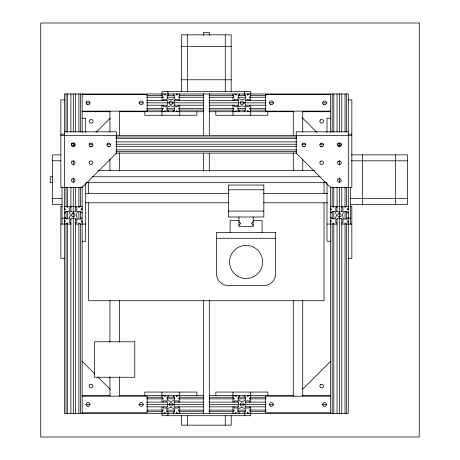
<?xml version="1.0" encoding="UTF-8"?>
<svg xmlns="http://www.w3.org/2000/svg" width="460" height="460" viewBox="0 0 460 460"><rect width="100%" height="100%" fill="white"/><g stroke="black" fill="none" stroke-linecap="round" stroke-linejoin="round"><path stroke-width="0.69" d="M72.019 142.991L71.495 144.244L72.019 145.498L73.272 146.015L74.526 145.498L75.043 144.244L74.526 142.991M240.057 102.844L240.574 101.591L241.828 101.068L243.081 101.591L243.605 102.844L243.081 104.098L241.828 104.615L240.574 104.098L240.057 102.844L265.932 102.844M338.157 142.991L337.64 144.244L338.157 145.498L339.417 146.015L340.67 145.498L341.188 144.244L340.67 142.991M240.057 404.472L240.574 403.219L241.828 402.695L243.081 403.219L243.605 404.472L243.081 405.726L241.828 406.243L240.574 405.726L240.057 404.472L265.932 404.472M64.4 222.462L65.584 220.834L64.4 220.834M82.145 207.972L80.96 209.593L82.145 209.593M163.168 108.462L161.983 110.09L161.983 115.264M249.515 97.227L250.7 95.599L250.7 91.603L161.983 91.603L161.983 95.599L163.168 97.227M163.168 410.09L161.983 411.717L161.983 415.708L250.7 415.708L250.7 411.717L249.515 410.09M330.544 222.462L331.723 220.834L330.544 220.834M348.283 207.972L347.104 209.593L348.283 209.593M234.14 410.09L232.955 411.717L232.955 413.344M249.515 398.854L250.7 397.227L250.7 392.052M95.996 132.399L110.118 118.272M238.987 225.268L240.764 223.497L238.987 221.72M253.184 221.72L251.407 223.497L253.184 225.268M302.295 389.545L330.544 361.296M163.53 111.717L165.071 110.532L165.071 111.717M234.502 111.717L236.043 110.532L236.043 111.717M163.53 413.344L165.071 412.16L165.071 413.344M234.502 413.344L236.043 412.16L236.043 413.344M178.1 93.972L176.473 95.157L176.473 93.972M249.073 93.972L247.445 95.157L247.445 93.972M178.1 395.6L176.473 396.784L176.473 395.6M249.073 395.6L247.445 396.784L247.445 395.6M181.505 46.655L231.184 46.655M181.505 79.775L231.184 79.775M161.834 93.972L64.4 93.972L64.4 413.344L161.834 413.344M161.983 93.972L348.283 93.972L348.283 413.344L161.983 413.344M82.145 94.564L147.2 94.564L147.2 111.124L82.145 111.124M330.544 94.564L265.483 94.564L265.483 111.124L330.544 111.124M146.757 95.599L162.552 95.599M166.859 95.599L174.754 95.599M179.061 95.599L203.469 95.599M209.214 95.599L233.623 95.599M237.929 95.599L245.111 95.599M250.136 95.599L265.932 95.599M146.757 97.227L163.265 97.227M166.859 97.227L174.754 97.227M203.469 97.227L178.543 97.227L179.728 95.599L179.728 93.972M209.214 97.227L234.14 97.227L232.955 95.599L232.955 93.972M237.929 97.227L245.111 97.227M249.418 97.227L265.932 97.227M64.4 99.883L60.852 99.883L60.852 187.415L82.145 187.415L116.443 153.117L116.443 131.824L64.4 131.824M348.283 99.883L351.837 99.883L351.837 187.415L330.544 187.415L296.24 153.117L296.24 131.824L348.283 131.824M146.757 100.475L166.859 100.475M174.754 100.475L203.469 100.475M209.214 100.475L238.648 100.475M245.111 100.475L265.932 100.475M85.732 102.844L90.039 102.844M138.857 102.844L143.163 102.844A1.892 1.892 0 0 1 140.34 104.483A1.892 1.892 0 0 1 140.34 101.206A1.892 1.892 0 0 1 143.181 102.844M146.757 102.844L203.469 102.844M209.214 102.844L238.648 102.844M269.52 102.844L273.827 102.844M322.644 102.844L326.951 102.844M146.757 105.208L166.859 105.208M174.035 105.208L203.469 105.208M209.214 105.208L238.648 105.208M245.111 105.208L265.932 105.208M146.757 108.462L163.265 108.462M166.859 108.462L174.754 108.462M203.469 108.462L178.543 108.462L179.728 110.09L179.728 115.264M209.214 108.462L234.14 108.462L232.955 110.09L232.955 115.264M237.929 108.462L245.111 108.462M249.418 108.462L265.932 108.462M146.757 110.09L162.552 110.09M166.859 110.09L174.754 110.09M179.061 110.09L203.469 110.09M209.214 110.09L233.623 110.09M237.929 110.09L245.111 110.09M250.136 110.09L265.932 110.09M82.145 111.717L110.141 111.717M119.473 111.717L203.469 111.717M209.214 111.717L293.928 111.717M302.542 111.717L330.544 111.717M82.145 118.22L85.692 118.22L85.692 132.514M330.544 118.22L326.997 118.22L326.997 132.514M60.852 134.188L64.4 134.188M348.283 134.188L351.837 134.188M60.852 135.372L351.837 135.372M115.885 136.999L296.803 136.999M115.885 138.627L296.803 138.627M115.885 141.875L296.803 141.875M89.32 144.244L92.914 144.244M107.272 144.244L110.86 144.244M115.885 144.244L296.803 144.244M301.823 144.244L306.136 144.244M319.775 144.244L323.363 144.244M90.039 146.608L92.195 146.608M107.991 146.608L109.422 146.608M115.885 146.608L296.803 146.608M303.261 146.608L304.698 146.608M320.493 146.608L322.644 146.608M115.885 149.862L296.803 149.862M115.885 151.489L296.803 151.489M115.885 153.117L296.803 153.117M60.68 154.888L52.572 154.888L52.572 204.568L62.037 204.568M351.348 154.888L407.428 154.888L407.428 204.568L350.652 204.568M52.572 160.804L60.68 160.804M351.348 160.804L407.428 160.804M97.98 170.62L314.709 170.62M52.359 176.772L50.203 176.772L50.203 182.683L52.359 182.683M92.575 176.772L320.2 176.772M86.112 182.683L326.663 182.683M228.344 189.784L263.827 189.784M85.244 193.332L228.263 193.332M263.476 193.332L327.445 193.332M52.572 198.657L62.037 198.657M350.652 198.657L407.428 198.657M85.244 202.797L228.263 202.797M263.476 202.797L327.445 202.797M62.272 206.344L60.852 206.344L60.852 258.388L64.4 258.388M64.4 206.344L82.145 206.344M330.544 206.344L348.283 206.344M350.416 206.344L351.837 206.344L351.837 258.388L348.283 258.388M70.903 207.523L69.724 207.523L69.724 211.077L73.272 212.255L76.82 211.077L76.82 207.523L75.635 207.523M337.048 207.523L335.863 207.523L335.863 211.077L339.417 212.255L342.964 211.077L342.964 207.523L341.78 207.523M64.4 209.593L65.584 209.593L64.4 207.972M330.544 209.593L331.723 209.593L330.544 207.972M228.344 211.077L263.827 211.077M64.4 212.848L65.584 212.848L65.584 211.663L69.132 211.663L70.317 215.217L69.132 218.764L65.584 218.764L65.584 217.58L64.4 217.58M82.145 212.848L80.96 212.848L80.96 211.663L77.412 211.663L76.228 215.217L77.412 219.092L80.96 219.092L80.96 217.908L82.145 217.908M330.544 212.848L331.723 212.848L331.723 211.663L335.277 211.663L336.455 215.217L335.277 218.764L331.723 218.764L331.723 217.58L330.544 217.58M348.283 212.848L347.104 212.848L347.104 211.663L343.557 211.663L342.372 215.217L343.557 219.092L347.104 219.092L347.104 217.908L348.283 217.908M62.037 218.172L64.4 218.172M348.283 218.172L350.652 218.172M238.987 220.535L230.121 220.535L230.121 232.363M253.184 220.535L262.056 220.535L262.056 232.363M82.145 220.995L80.96 220.995L82.145 222.542M348.283 220.995L347.104 220.995L348.283 222.542M70.903 222.904L69.724 222.904L69.724 219.357L73.272 218.172L76.82 219.357L76.82 222.904L75.635 222.904M337.048 222.904L335.863 222.904L335.863 219.357L339.417 218.172L342.964 219.357L342.964 222.904L341.78 222.904M60.852 224.083L66.027 224.083L67.654 222.904L67.654 413.344M67.654 224.083L70.903 224.083M75.635 224.083L78.89 224.083M85.692 224.083L80.517 224.083L78.89 222.904L78.89 413.344M326.997 224.083L332.172 224.083L333.793 222.904L333.793 413.344M333.793 224.083L337.048 224.083M341.78 224.083L345.034 224.083M351.837 224.083L346.662 224.083L345.034 222.904L345.034 413.344M216.516 238.28L275.661 238.28M82.145 241.236L85.692 241.236L85.692 183.448M330.544 241.236L326.997 241.236L326.997 183.448M82.145 395.6L110.141 395.6M119.473 395.6L203.469 395.6M209.214 395.6L293.928 395.6M302.542 395.6L330.544 395.6M82.145 396.192L147.2 396.192L147.2 412.752L82.145 412.752M330.544 396.192L265.483 396.192L265.483 412.752L330.544 412.752M146.757 397.227L162.552 397.227M166.859 397.227L174.754 397.227M179.061 397.227L203.469 397.227M209.214 397.227L233.623 397.227M237.929 397.227L245.111 397.227M250.136 397.227L265.932 397.227M146.757 398.854L163.265 398.854M166.859 398.854L174.754 398.854M203.469 398.854L178.543 398.854L179.728 397.227L179.728 392.052M209.214 398.854L234.341 398.854M237.929 398.854L245.111 398.854M249.418 398.854L265.932 398.854M146.757 402.103L166.859 402.103M174.035 402.103L203.469 402.103M209.214 402.103L238.648 402.103M245.111 402.103L265.932 402.103M85.732 404.472L90.039 404.472M138.857 404.472L143.163 404.472A1.892 1.892 0 0 1 140.34 406.111A1.892 1.892 0 0 1 140.34 402.834A1.892 1.892 0 0 1 143.181 404.472M146.757 404.472L203.469 404.472M209.214 404.472L238.648 404.472M269.52 404.472L273.827 404.472M322.644 404.472L326.951 404.472M146.757 406.835L167.578 406.835M174.035 406.835L203.469 406.835M209.214 406.835L238.648 406.835M245.111 406.835L265.932 406.835M146.757 410.09L163.265 410.09M166.859 410.09L174.754 410.09M178.342 410.09L203.469 410.09M209.214 410.09L234.341 410.09M237.929 410.09L245.111 410.09M249.418 410.09L265.932 410.09M146.757 411.717L162.552 411.717M166.859 411.717L174.754 411.717M179.061 411.717L203.469 411.717M209.214 411.717L233.623 411.717M237.929 411.717L245.111 411.717M250.136 411.717L265.932 411.717M234.583 93.972L236.21 95.157L236.21 93.972M249.073 111.717L247.445 110.532L247.445 111.717M163.611 93.972L165.238 95.157L165.238 93.972M178.1 111.717L176.473 110.532L176.473 111.717M234.583 395.6L236.21 396.784L236.21 395.6M249.073 413.344L247.445 412.16L247.445 413.344M163.611 395.6L165.238 396.784L165.238 395.6M178.1 413.344L176.473 412.16L176.473 413.344M302.295 117.766L316.923 132.399M82.145 361.296L94.754 373.911M97.779 376.935L110.394 389.545M249.515 108.462L250.7 110.09L250.7 115.264M234.14 398.854L232.955 397.227L232.955 392.052M178.543 410.09L179.728 411.717L179.728 413.344M163.168 398.854L161.983 397.227L161.983 392.052M395.6 154.888L395.6 204.568M362.48 154.888L362.48 204.568M350.652 187.226L350.652 224.083M346.662 93.972L346.662 132.008M346.662 187.18L346.662 206.344L345.034 207.523L345.034 187.18M346.662 211.675L346.662 218.851M346.662 223.87L346.662 413.344M345.034 93.972L345.034 132.008M345.034 211.675L345.034 218.851M341.78 93.972L341.78 132.008M341.78 187.18L341.78 211.675M341.78 218.851L341.78 413.344M339.417 93.972L339.417 132.008M339.417 142.773L339.417 146.36M339.417 160.919L339.417 165.18M339.417 177.957L339.417 182.212M339.417 187.18L339.417 206.344M339.417 206.649L339.417 413.344M337.048 93.972L337.048 132.008M337.048 187.18L337.048 211.675M337.048 218.851L337.048 413.344M333.793 93.972L333.793 132.008M333.793 187.18L333.793 207.523L332.172 206.344L332.172 187.18M333.793 211.675L333.793 218.851M332.172 93.972L332.172 132.008M332.172 211.675L332.172 218.851M332.172 223.87L332.172 413.344M330.544 93.972L330.544 132.514M330.544 187.013L330.544 413.344M324.035 182.056L324.035 193.499M324.035 202.791L324.035 300.736L88.648 300.736L88.648 202.791M302.743 111.193L302.743 132.008M302.743 159.281L302.743 170.763M302.743 300.667L302.743 396.117M293.284 111.193L293.284 135.596M293.284 152.823L293.284 170.763M293.284 300.667L293.284 396.117M267.852 111.717L267.852 115.264L215.803 115.264L215.803 111.717M267.852 395.6L267.852 392.052L215.803 392.052L215.803 395.6M253.184 216.988L253.184 226.452L238.987 226.452L238.987 216.988M250.7 97.227L250.7 100.475M250.7 105.208L250.7 108.462M250.7 398.854L250.7 402.103M250.7 406.835L250.7 410.09M249.515 100.475L249.515 99.297L245.968 99.297L244.783 102.844L245.968 106.392L249.515 106.392L249.515 105.208M249.515 402.103L249.515 400.924L245.968 400.924L244.783 404.472L245.968 408.02L249.515 408.02L249.515 406.835M244.783 91.603L244.783 93.972M244.783 413.344L244.783 415.708M244.197 93.972L244.197 95.157L245.375 95.157L245.375 98.704L241.828 99.883L238.28 98.704L238.28 95.157L239.464 95.157L239.464 93.972M244.197 111.717L244.197 110.532L245.375 110.532L245.375 106.984L241.828 105.8L237.952 106.984L237.952 110.532L239.131 110.532L239.131 111.717M244.197 395.6L244.197 396.784L245.375 396.784L245.375 400.332L241.828 401.517L238.28 400.332L238.28 396.784L239.464 396.784L239.464 395.6M244.197 413.344L244.197 412.16L245.375 412.16L245.375 408.612L241.828 407.428L237.952 408.612L237.952 412.16L239.131 412.16L239.131 413.344M234.14 100.475L234.14 99.297L237.688 99.297L238.872 102.844L237.688 106.392L234.14 106.392L234.14 105.208M234.14 402.103L234.14 400.924L237.688 400.924L238.872 404.472L237.688 408.02L234.14 408.02L234.14 406.835M232.955 97.227L232.955 100.475M232.955 105.208L232.955 108.462M232.955 398.854L232.955 402.103M232.955 406.835L232.955 410.09M231.184 91.603L231.184 34.828L181.505 34.828L181.505 91.603M231.184 415.708L231.184 425.172L181.505 425.172L181.505 415.708M225.268 34.828L225.268 91.603M225.268 415.708L225.268 425.172M209.3 35.34L209.3 32.465L203.383 32.465L203.383 35.34M209.3 93.547L209.3 135.228M209.3 153.197L209.3 171.16M209.3 300.518L209.3 413.344M203.383 93.547L203.383 135.228M203.383 153.197L203.383 171.16M203.383 300.518L203.383 413.344M196.88 111.717L196.88 115.264L144.837 115.264L144.837 111.717M196.88 395.6L196.88 392.052L144.837 392.052L144.837 395.6M187.415 34.828L187.415 91.603M187.415 415.708L187.415 425.172M179.728 97.227L179.728 100.475M179.728 105.208L179.728 108.462M179.728 398.854L179.728 402.103M179.728 406.835L179.728 410.09M178.543 100.475L178.543 99.297L174.995 99.297L173.817 102.844L174.995 106.392L178.543 106.392L178.543 105.208M178.543 402.103L178.543 400.924L174.995 400.924L173.817 404.472L174.995 408.02L178.543 408.02L178.543 406.835M173.224 93.972L173.224 95.157L174.403 95.157L174.403 98.704L170.855 99.883L167.308 98.704L167.308 95.157L168.492 95.157L168.492 93.972M173.224 111.717L173.224 110.532L174.403 110.532L174.403 106.984L170.855 105.8L166.98 106.984L166.98 110.532L168.159 110.532L168.159 111.717M173.224 395.6L173.224 396.784L174.403 396.784L174.403 400.332L170.855 401.517L167.308 400.332L167.308 396.784L168.492 396.784L168.492 395.6M173.224 413.344L173.224 412.16L174.403 412.16L174.403 408.612L170.855 407.428L166.98 408.612L166.98 412.16L168.159 412.16L168.159 413.344M167.9 91.603L167.9 93.972M167.9 413.344L167.9 415.708M163.168 100.475L163.168 99.297L166.715 99.297L167.9 102.844L166.715 106.392L163.168 106.392L163.168 105.208M163.168 402.103L163.168 400.924L166.715 400.924L167.9 404.472L166.715 408.02L163.168 408.02L163.168 406.835M161.983 97.227L161.983 100.475M161.983 105.208L161.983 108.462M161.983 398.854L161.983 402.103M161.983 406.835L161.983 410.09M119.404 111.193L119.404 135.596M119.404 152.823L119.404 170.763M119.404 300.667L119.404 342.292M119.404 376.74L119.404 396.117M109.94 111.193L109.94 132.008M109.94 159.281L109.94 170.763M109.94 300.667L109.94 342.292M109.94 376.74L109.94 396.117M88.648 182.056L88.648 193.499M82.145 93.972L82.145 132.514M82.145 186.3L82.145 413.344M80.517 93.972L80.517 132.008M80.517 187.18L80.517 206.344L78.89 207.523L78.89 187.18M80.517 211.675L80.517 218.851M80.517 223.87L80.517 413.344M78.89 93.972L78.89 132.008M78.89 211.675L78.89 218.851M75.635 93.972L75.635 132.008M75.635 187.18L75.635 211.675M75.635 218.851L75.635 413.344M73.272 93.972L73.272 132.008M73.272 142.773L73.272 146.36M73.272 160.919L73.272 165.18M73.272 177.957L73.272 182.212M73.272 187.18L73.272 206.344M73.272 206.649L73.272 413.344M70.903 93.972L70.903 132.008M70.903 187.18L70.903 211.675M70.903 218.851L70.903 413.344M67.654 93.972L67.654 132.008M67.654 187.18L67.654 207.523L66.027 206.344L66.027 187.18M67.654 211.675L67.654 218.851M66.027 93.972L66.027 132.008M66.027 211.675L66.027 218.851M66.027 223.157L66.027 413.344M62.037 187.226L62.037 224.083M71.932 143.612L71.38 144.952L71.932 146.291L73.272 146.843L74.612 146.291L75.164 144.952L74.612 143.612L73.272 143.06L71.932 143.612M71.932 161.356L71.38 162.696L71.932 164.036L73.272 164.588L74.612 164.036L75.164 162.696L74.612 161.356L73.272 160.804L71.932 161.356M89.907 119.956L89.355 121.296L89.907 122.636L91.247 123.188L92.587 122.636L93.138 121.296L92.587 119.956L91.247 119.404L89.907 119.956M71.932 179.101L71.38 180.441L71.932 181.775L73.272 182.333L74.612 181.775L75.164 180.441L74.612 179.101L73.272 178.543L71.932 179.101M89.677 143.612L89.119 144.952L89.677 146.291L91.017 146.843L92.351 146.291L92.909 144.952L92.351 143.612L91.017 143.06L89.677 143.612M89.677 161.356L89.119 162.696L89.677 164.036L91.017 164.588L92.351 164.036L92.909 162.696L92.351 161.356L91.017 160.804L89.677 161.356M72.019 213.958L71.495 215.217L72.019 216.47L73.272 216.988L74.526 216.47L75.043 215.217L74.526 213.958L73.272 213.44L72.019 213.958M107.421 143.612L106.864 144.952L107.421 146.291L108.755 146.843L110.095 146.291L110.647 144.952L110.095 143.612L108.755 143.06L107.421 143.612M169.602 101.591L169.084 102.844L169.602 104.098L170.855 104.615L172.109 104.098L172.632 102.844L172.109 101.591L170.855 101.068L169.602 101.591M89.677 384.681L89.119 386.02L89.677 387.36L91.017 387.912L92.351 387.36L92.909 386.02L92.351 384.681L91.017 384.129L89.677 384.681M169.602 403.219L169.084 404.472L169.602 405.726L170.855 406.243L172.109 405.726L172.632 404.472L172.109 403.219L170.855 402.695L169.602 403.219M302.588 143.612L302.036 144.952L302.588 146.291L303.928 146.843L305.267 146.291L305.82 144.952L305.267 143.612L303.928 143.06L302.588 143.612M320.332 119.956L319.78 121.296L320.332 122.636L321.672 123.188L323.012 122.636L323.564 121.296L323.012 119.956L321.672 119.404L320.332 119.956M320.332 143.612L319.78 144.952L320.332 146.291L321.672 146.843L323.012 146.291L323.564 144.952L323.012 143.612L321.672 143.06L320.332 143.612M320.332 161.356L319.78 162.696L320.332 164.036L321.672 164.588L323.012 164.036L323.564 162.696L323.012 161.356L321.672 160.804L320.332 161.356M338.077 143.612L337.519 144.952L338.077 146.291L339.417 146.843L340.751 146.291L341.308 144.952L340.751 143.612L339.417 143.06L338.077 143.612M338.077 161.356L337.519 162.696L338.077 164.036L339.417 164.588L340.751 164.036L341.308 162.696L340.751 161.356L339.417 160.804L338.077 161.356M338.077 179.101L337.519 180.441L338.077 181.775L339.417 182.333L340.751 181.775L341.308 180.441L340.751 179.101L339.417 178.543L338.077 179.101M338.157 213.958L337.64 215.217L338.157 216.47L339.417 216.988L340.67 216.47L341.188 215.217L340.67 213.958L339.417 213.44L338.157 213.958M320.332 384.681L319.78 386.02L320.332 387.36L321.672 387.912L323.012 387.36L323.564 386.02L323.012 384.681L321.672 384.129L320.332 384.681M419.255 23L40.744 23L40.744 437L419.255 437L419.255 23M263.827 185.052L228.344 185.052L228.344 216.988L263.827 216.988L263.827 185.052M275.661 232.363L216.516 232.363L216.516 273.763A11.828 11.828 0 0 0 228.344 285.597L263.827 285.597A11.828 11.828 0 0 0 275.661 273.763L275.661 232.363M134.78 341.78L94.564 341.78L94.564 377.263L134.78 377.263L134.78 341.78M237.808 276.276A16.56 16.56 0 0 0 262.648 261.935A16.56 16.56 0 0 0 237.808 247.595A16.56 16.56 0 0 0 237.808 276.276M87.112 406.111A1.892 1.892 0 0 0 89.947 404.472A1.892 1.892 0 0 0 87.112 402.834A1.892 1.892 0 0 0 87.112 406.111M87.112 104.483A1.892 1.892 0 0 0 89.947 102.844A1.892 1.892 0 0 0 87.112 101.206A1.892 1.892 0 0 0 87.112 104.483M270.451 104.483A1.892 1.892 0 0 0 273.292 102.844A1.892 1.892 0 0 0 270.451 101.206A1.892 1.892 0 0 0 270.451 104.483M323.685 104.483A1.892 1.892 0 0 0 326.519 102.844A1.892 1.892 0 0 0 323.685 101.206A1.892 1.892 0 0 0 323.685 104.483M270.451 406.111A1.892 1.892 0 0 0 273.292 404.472A1.892 1.892 0 0 0 270.451 402.834A1.892 1.892 0 0 0 270.451 406.111M323.685 406.111A1.892 1.892 0 0 0 326.519 404.472A1.892 1.892 0 0 0 323.685 402.834A1.892 1.892 0 0 0 323.685 406.111"/></g></svg>
